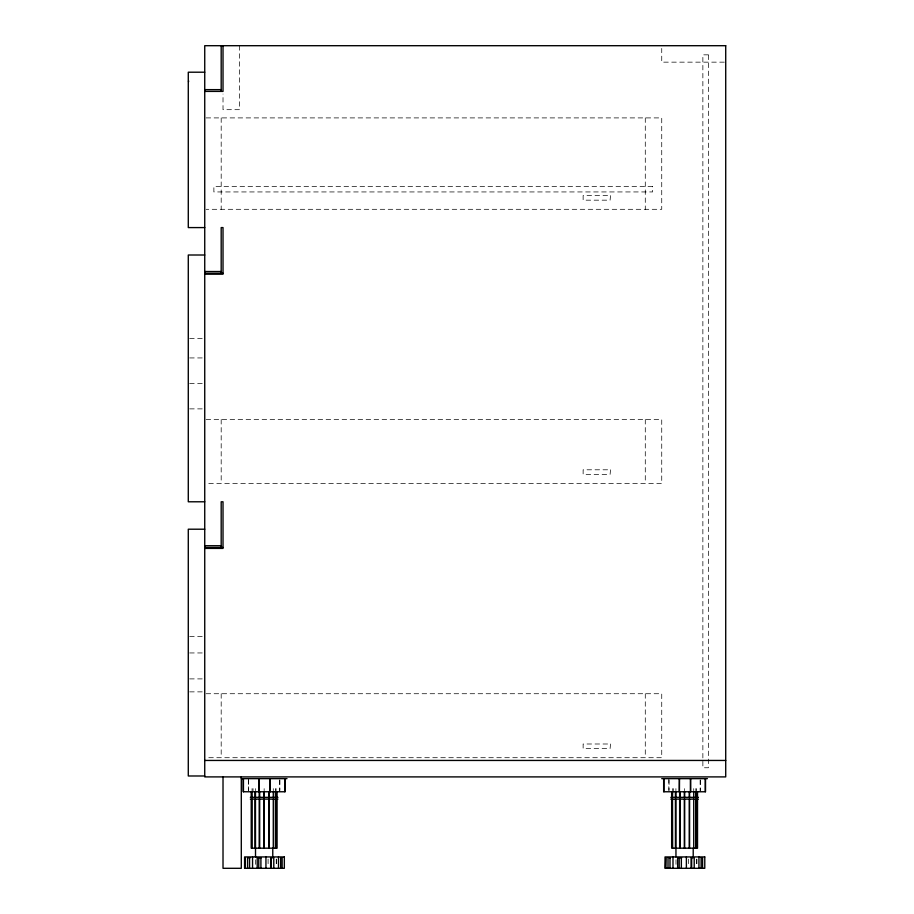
<?xml version="1.0" encoding="UTF-8"?>
<svg xmlns="http://www.w3.org/2000/svg" width="914" height="914" viewBox="0 0 914 914"><rect width="100%" height="100%" fill="white"/><g stroke="black" fill="none" stroke-linecap="round" stroke-linejoin="round"><path stroke-width="0.69" stroke-dasharray="4.57 3.43" d="M724.299 62.152L661.736 62.152L661.736 48.442M206.107 117.906L661.736 117.906L661.736 209.306L206.107 209.306M189.655 338.568L203.365 338.568M189.655 357.934L204.736 357.934M189.655 383.412L204.736 383.412M189.655 408.878L204.736 408.878M206.107 419.526L661.736 419.526L661.736 483.506L206.107 483.506M189.655 636.395L204.736 636.395M189.655 652.95L204.736 652.95M189.655 678.896L204.736 678.896M189.655 691.864L203.365 691.864M206.107 693.726L661.736 693.726L661.736 757.706L206.107 757.706M700.341 779.962L700.341 790.461M700.124 779.962L700.124 791.764M696.902 859.114L696.902 866.986M696.697 859.114L696.697 866.986M696.537 788.622L696.537 790.724M695.817 788.622L695.817 790.724M693.726 788.622L693.726 790.724M688.539 859.114L688.539 866.986M684.586 788.622L684.586 790.724M675.914 788.622L675.914 790.724M675.994 859.777L675.994 866.883M673.481 788.622L673.481 790.724M672.498 788.622L672.498 790.724M669.048 779.962L669.048 790.461M668.831 778.648L668.831 790.461M645.284 117.906L645.284 209.306M645.284 419.526L645.284 483.506M645.284 693.726L645.284 757.706M279.901 779.962L279.901 790.461M279.684 779.962L279.684 791.764M276.462 859.114L276.462 866.986M276.257 859.114L276.257 866.986M276.097 788.622L276.097 790.724M275.377 788.622L275.377 790.724M273.286 788.622L273.286 790.724M268.099 859.114L268.099 866.986M264.146 788.622L264.146 790.724M255.474 788.622L255.474 790.724M255.554 859.777L255.554 866.883M253.041 788.622L253.041 790.724M252.058 788.622L252.058 790.724M248.608 779.962L248.608 790.461M248.391 778.648L248.391 790.461M239.468 45.7L239.468 109.68L223.016 109.68L223.016 94.039M221.188 117.906L221.188 209.306M221.188 419.526L221.188 483.506M221.188 693.726L221.188 757.706M610.552 195.596L610.084 200.166L583.132 200.166L583.132 195.596L610.552 195.596M610.552 469.796L610.084 474.366L583.132 474.366L583.132 469.796L610.552 469.796M610.552 743.996L610.084 748.566L583.132 748.566L583.132 743.996L610.552 743.996M708.35 54.84L702.866 54.84L702.866 767.76L708.35 767.76L708.35 54.84M652.596 186.456L213.876 186.456L213.876 191.94L652.596 191.94L652.596 186.456"/><path stroke-width="1.37" d="M204.736 72.206L188.284 72.206L188.284 227.586L204.736 227.586M204.736 89.641L221.188 89.641M204.736 91.4L223.016 91.4L223.016 45.7M204.736 255.006L188.284 255.006L188.284 501.786L204.736 501.786M204.736 271.527L221.188 271.527M204.736 273.286L223.016 273.286M204.736 274.2L223.016 274.2L223.016 227.586L221.188 227.586L221.188 273.286M204.736 529.206L188.284 529.206L188.284 775.986L204.736 775.986M204.736 545.727L221.188 545.727M204.736 547.486L223.016 547.486M204.736 548.4L223.016 548.4L223.016 501.786L221.188 501.786L221.188 547.486M204.736 760.448L725.716 760.448M241.296 778.648L286.996 778.648M661.736 778.648L707.436 778.648M250.367 797.362L277.925 797.362M670.807 797.362L698.365 797.362M250.367 799.11L277.925 799.11M670.807 799.11L698.365 799.11M250.048 857.8L247.568 857.8L247.568 868.3M261.233 857.8L257.2 857.8L257.2 868.3M670.488 857.8L668.008 857.8L668.008 868.3M681.673 857.8L677.64 857.8L677.64 868.3M705.517 778.648L705.517 791.764L663.655 791.764L663.655 778.648M705.288 778.648L705.288 791.764M702.58 868.3L702.58 857.8L701.129 857.8L701.129 868.3M698.936 856.932L698.936 868.3M697.519 791.764L697.519 797.362M697.519 799.11L697.519 848.181L671.653 848.181L671.653 799.11M696.537 791.764L696.537 797.362M696.537 799.11L696.537 848.181M695.817 791.764L695.817 797.362M695.817 799.11L695.817 848.181M694.217 868.3L694.217 857.8L691.098 857.8L691.098 868.3M693.726 791.764L693.726 797.362M693.726 799.11L693.726 848.181M693.212 848.181L693.212 856.932M691.658 857.8L691.658 868.3M690.584 778.648L690.584 791.764M690.481 778.648L690.481 791.764M689.533 791.764L689.533 797.362M689.533 799.11L689.533 848.181M689.362 791.764L689.362 797.362M689.362 799.11L689.362 848.181M686.38 856.932L686.38 868.3M684.586 791.764L684.586 797.362M684.586 799.11L684.586 848.181M684.415 791.764L684.415 797.362M684.415 799.11L684.415 848.181M681.353 857.8L681.353 868.3M680.119 791.764L680.119 797.362M680.119 799.11L680.119 848.181M679.639 791.764L679.639 797.362M679.639 799.11L679.639 848.181M679.193 857.8L679.193 868.3M675.914 791.764L675.914 797.362M675.914 799.11L675.96 856.932M675.435 791.764L675.435 797.362M675.435 799.11L675.435 848.181M672.99 856.932L672.99 868.3M672.635 791.764L672.498 797.362M672.498 799.11L672.635 848.181M671.653 791.764L671.653 797.362M669.996 857.8L669.996 868.3M665.758 868.3L665.758 857.8L665.472 868.3M663.884 778.648L663.884 791.764M285.077 778.648L285.077 791.764L243.215 791.764L243.215 778.648M284.848 778.648L284.848 791.764M282.14 868.3L282.14 857.8L280.689 857.8L280.689 868.3M278.496 856.932L278.496 868.3M277.079 791.764L277.079 797.362M277.079 799.11L277.079 848.181L251.213 848.181L251.213 799.11M276.097 791.764L276.097 797.362M276.097 799.11L276.097 848.181M275.377 791.764L275.377 797.362M275.377 799.11L275.377 848.181M273.777 868.3L273.777 857.8L270.658 857.8L270.658 868.3M273.286 791.764L273.286 797.362M273.286 799.11L273.286 848.181M272.772 848.181L272.772 856.932M271.218 857.8L271.218 868.3M270.144 778.648L270.144 791.764M270.041 778.648L270.041 791.764M269.093 791.764L269.093 797.362M269.093 799.11L269.093 848.181M268.922 791.764L268.922 797.362M268.922 799.11L268.922 848.181M265.94 856.932L265.94 868.3M264.146 791.764L264.146 797.362M264.146 799.11L264.146 848.181M263.975 791.764L263.975 797.362M263.975 799.11L263.975 848.181M260.913 857.8L260.913 868.3M259.679 791.764L259.679 797.362M259.679 799.11L259.679 848.181M259.199 791.764L259.199 797.362M259.199 799.11L259.199 848.181M258.753 857.8L258.753 868.3M255.474 791.764L255.474 797.362M255.474 799.11L255.52 856.932M254.995 791.764L254.995 797.362M254.995 799.11L254.995 848.181M252.55 856.932L252.55 868.3M252.058 791.764L252.195 797.362M252.195 799.11L252.195 848.181M251.213 791.764L251.213 797.362M249.556 857.8L249.556 868.3M245.318 868.3L245.318 857.8L245.032 868.3M243.444 778.648L243.444 791.764M241.296 776.9L241.296 868.3L223.016 868.3L223.016 776.9M221.188 45.7L221.188 91.4M188.57 80.832L188.57 81.78M725.716 45.7L204.736 45.7L204.736 776.9L725.716 776.9L725.716 45.7M284.334 856.932L244.586 856.932L244.586 868.3L284.334 868.3L284.334 856.932M704.774 856.932L665.026 856.932L665.026 868.3L704.774 868.3L704.774 856.932M679.422 791.764L679.422 778.648L679.319 791.764M258.982 791.764L258.982 778.648L258.879 791.764"/></g></svg>
